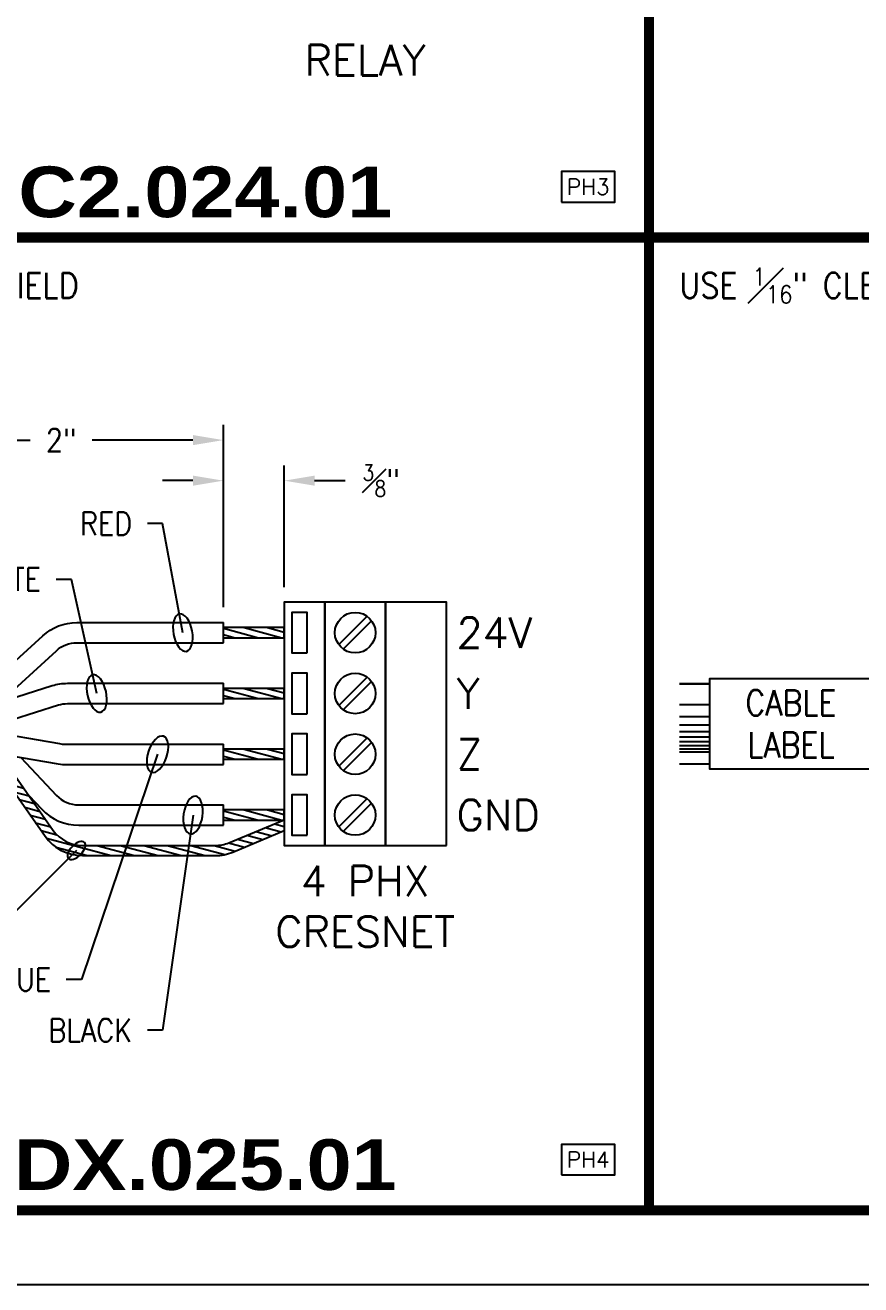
# Model space of a CAD drawing. Header units: inches. Extents: x 0 to 36.7, y 0 to 29.3.
# Drawn here: x 10.306 to 12.883, y 0 to 3.885 of the extents above; entities that cross this region are included whole.
import ezdxf
from ezdxf.enums import TextEntityAlignment as Align

# ---------------------------------------------------------------- set-up
doc = ezdxf.new("R2010")
doc.units = ezdxf.units.IN
doc.header["$MEASUREMENT"] = 0
for name, color, linetype in [('Bitmap', 7, 'Continuous'), ('BLACK', 7, 'Continuous'), ('BLUE', 172, 'Continuous'), ('CABLE', 7, 'Continuous'), ('CONDUCTOR', 7, 'Continuous'), ('CONN', 7, 'Continuous'), ('CONN-TXT', 7, 'Continuous'), ('RED', 12, 'Continuous'), ('WHITE', 7, 'Continuous')]:
    doc.layers.add(name, color=color, linetype=linetype)
doc.styles.add('Arial Black', font='')
doc.styles.add('CONNECTOR', font='SIMPLEX.shx', dxfattribs={"width": 0.75, "height": 0.0625})
doc.styles.add('ROMANS', font='romans', dxfattribs={"width": 0.875})
doc.styles.get('Arial Black').set_extended_font_data('Arial Black')
doc.dimstyles.new('CONN2', dxfattribs={"dimscale": 0.75, "dimtxt": 0.09375, "dimasz": 0.125, "dimexe": 0.0625, "dimexo": 0.0625, "dimgap": 0.0625, "dimtad": 0, "dimdec": 3, "dimzin": 4, "dimdsep": 46, "dimtxsty": 'ROMANS', "dimcen": 0.0625, "dimadec": 0, "dimazin": 0, "dimtfac": 1, "dimtdec": 3, "dimtofl": 0, "dimtmove": 0, "dimatfit": 3, "dimfxl": 1, "dimtolj": 1, "dimtzin": 0, "dimarcsym": 0})

# ---------------------------------------------------------------- blocks, each defined once
blk = doc.blocks.new('INPUT')
blk.add_lwpolyline([(-0.21875, -0.0625), (0, -0.0625), (0, 0.0625), (-0.21875, 0.0625)], close=True)
at = {"style": 'CONNECTOR', "width": 0.75}
blk.add_attdef('CONNECTOR', text='', height=0.0625, dxfattribs=at).set_placement((-0.109375, 0), align=Align.MIDDLE_CENTER)
blk = doc.blocks.new('C2.024.01')
at = {"layer": 'CONN', "const_width": 0.0312}
blk.add_lwpolyline([(0, 0), (4, 0), (4, 3), (0, 3)], close=True, dxfattribs=at)
at = {"layer": 'CONN'}
ref = blk.add_blockref('INPUT', (3.8945, 0.1562), dxfattribs=dict(at, xscale=0.75, yscale=0.75, zscale=0.75))
ref.add_attrib('CONNECTOR', 'PH3', dxfattribs={"layer": '0', "height": 0.04875, "style": 'CONNECTOR'}).set_placement((3.8125, 0.1562), align=Align.MIDDLE_CENTER)
at = {"layer": 'CONN-TXT', "style": 'ROMANS'}
blk.add_text('RELAY', height=0.09375, dxfattribs=at).set_placement((3.125, 0.5937), align=Align.TOP_CENTER)
at = {"layer": 'CONN-TXT', "style": 'Arial Black'}
blk.add_text('DETAIL #: C2.024.01', height=0.15625, dxfattribs=at).set_placement((2, 0.0156), align=Align.BOTTOM_CENTER)
blk = doc.blocks.new('C2.024.02')
at = {"layer": 'CONN', "const_width": 0.0312}
blk.add_lwpolyline([(0, 0), (4, 0), (4, 3), (0, 3)], close=True, dxfattribs=at)
blk = doc.blocks.new('TERM-F')
for points in [[(-0.0507, -0.0366), (0.0366, 0.0507)], [(-0.0366, -0.0507), (0.0507, 0.0366)]]:
    blk.add_lwpolyline(points)
blk.add_circle((0, 0), 0.0625)
blk = doc.blocks.new('*D221')
at = {"layer": 'CONN-TXT', "color": 0, "lineweight": -2, "transparency": 16777216}
for p, q in [((1.6875, 1.6865), (1.6875, 2.4219)), ((2.6875, 1.8594), (2.6875, 2.4219)), ((1.7812, 2.375), (2.0921, 2.375)), ((2.5937, 2.375), (2.2829, 2.375))]:
    blk.add_line(p, q, dxfattribs=at)
at = {"layer": 'CONN-TXT', "color": 0, "transparency": 16777216}
for points in [[(1.7812, 2.3906), (1.7812, 2.3594), (1.6875, 2.375)], [(2.5937, 2.3906), (2.5937, 2.3594), (2.6875, 2.375)]]:
    blk.add_solid(points, dxfattribs=at)
at = {"layer": 'Defpoints', "color": 0, "transparency": 16777216}
for p in [(1.6875, 2.375), (2.6875, 1.8125), (1.6875, 1.6396)]:
    blk.add_point(p, dxfattribs=at)
at = {"layer": 'CONN-TXT', "color": 0, "transparency": 16777216, "insert": (2.1875, 2.375), "char_height": 0.07031, "attachment_point": 5, "style": 'ROMANS'}
blk.add_mtext('\\A1;2"', dxfattribs=at)
blk = doc.blocks.new('*D223')
at = {"layer": 'CONN-TXT', "color": 0, "lineweight": -2, "transparency": 16777216}
for p, q in [((2.6875, 1.8594), (2.6875, 2.2969)), ((2.875, 1.9219), (2.875, 2.2969)), ((2.5937, 2.25), (2.5, 2.25)), ((2.9687, 2.25), (3.0625, 2.25))]:
    blk.add_line(p, q, dxfattribs=at)
at = {"layer": 'CONN-TXT', "color": 0, "transparency": 16777216}
for points in [[(2.5937, 2.2656), (2.5937, 2.2344), (2.6875, 2.25)], [(2.9687, 2.2656), (2.9687, 2.2344), (2.875, 2.25)]]:
    blk.add_solid(points, dxfattribs=at)
at = {"layer": 'Defpoints', "color": 0, "transparency": 16777216}
for p in [(2.875, 2.25), (2.875, 1.875), (2.6875, 1.8125)]:
    blk.add_point(p, dxfattribs=at)
at = {"layer": 'CONN-TXT', "color": 0, "transparency": 16777216, "insert": (3.174, 2.25), "char_height": 0.070312, "attachment_point": 5, "style": 'ROMANS'}
blk.add_mtext('\\A1;{\\H0.7x;\\S3#8;}"', dxfattribs=at)
blk = doc.blocks.new('ELLIPSE')
at = {"color": 0, "extrusion": (0, 0, -1)}
blk.add_ellipse((0, 0), major_axis=(1, 0), ratio=0.5, dxfattribs=at)
blk = doc.blocks.new('DX.025.02')
at = {"layer": 'CABLE'}
h = blk.add_hatch(dxfattribs=at)
h.set_pattern_fill('LOG', color=256, scale=0.21, angle=180, style=0, pattern_type=2)
h.set_pattern_definition([(180, (3.17188, 0.5932), (-3e-17, -0.21), []), (180, (3.17188, 0.53), (-3e-17, -0.21), []), (180, (3.17188, 0.49301), (-3e-17, -0.21), []), (180, (3.17188, 0.46678), (-3e-17, -0.21), []), (180, (3.17188, 0.44643), (-3e-17, -0.21), []), (180, (3.17188, 0.4298), (-3e-17, -0.21), []), (180, (3.17188, 0.41574), (-3e-17, -0.21), []), (180, (3.17188, 0.40356), (-3e-17, -0.21), []), (180, (3.17188, 0.39282), (-3e-17, -0.21), [])])
h.paths.add_polyline_path([(1.5312, 1.624), (1.4062, 1.624), (1.4062, 1.376), (1.5312, 1.376)])
h.paths.add_polyline_path([(1.3437, 1.376), (1.3437, 1.624), (0.6875, 1.624), (0.6875, 1.376)])
h.paths.add_polyline_path([(0.0937, 1.376), (0.1875, 1.376), (0.1875, 1.624), (0.0937, 1.624)])
for points in [[(0.0937, 1.624), (0.1875, 1.624)], [(0.1875, 1.376), (0.0937, 1.376)]]:
    blk.add_lwpolyline(points, dxfattribs=at)
at = {"layer": 'CONN', "const_width": 0.0312}
blk.add_lwpolyline([(0, 0), (4, 0), (4, 3), (0, 3)], close=True, dxfattribs=at)
at = {"layer": 'CONN-TXT'}
blk.add_lwpolyline([(0.6875, 1.3604), (0.1875, 1.3604), (0.1875, 1.6396), (0.6875, 1.6396)], close=True, dxfattribs=at)
at = {"insert": (0.0937, 2.9063), "char_height": 0.078125, "width": 3.046875, "attachment_point": 1, "style": 'ROMANS'}
blk.add_mtext('\\A1;USE {\\H0.6978x;\\S1#16;}" CLEAR HEAT SHRINK AROUND SHIELD', dxfattribs=at)
at = {"layer": 'CABLE', "insert": (0.4375, 1.5), "char_height": 0.07812, "width": 0.5, "attachment_point": 5, "style": 'ROMANS'}
blk.add_mtext('CABLE\\PLABEL', dxfattribs=at)
blk = doc.blocks.new('DX.025.01')
at = {"layer": 'CONDUCTOR'}
h = blk.add_hatch(dxfattribs=at)
h.set_pattern_fill('ANSI31', color=256, scale=0.15, angle=300, style=0)
h.paths.add_polyline_path([(2.875, 1.7969), (2.875, 1.7656), (2.6875, 1.7656), (2.6875, 1.7969)])
h = blk.add_hatch(dxfattribs=at)
h.set_pattern_fill('ANSI31', color=256, scale=0.15, angle=300, style=0)
h.set_pattern_definition([(345, (0, -0.1875), (0.00485286, 0.01811111), [])])
h.paths.add_polyline_path([(2.875, 1.6094), (2.875, 1.5781), (2.6875, 1.5781), (2.6875, 1.6094)])
h = blk.add_hatch(dxfattribs=at)
h.set_pattern_fill('ANSI31', color=256, scale=0.15, angle=300, style=0)
h.set_pattern_definition([(345, (-2.7645, 0.063564), (0.00485286, 0.01811111), [])])
h.paths.add_polyline_path([(2.6625, 1.0937, 0.09902), (2.7166, 1.1046), (2.875, 1.1706), (2.875, 1.2044), (2.7046, 1.1334, -0.09902), (2.6625, 1.125), (2.2525, 1.125, -0.244372), (2.163, 1.1715), (1.9876, 1.4213, 0.244372), (1.8725, 1.4811), (1.8437, 1.4811), (1.8437, 1.4499), (1.8725, 1.4499, -0.244372), (1.962, 1.4033), (2.1374, 1.1536, 0.244372), (2.2525, 1.0937)])
h = blk.add_hatch(dxfattribs=at)
h.set_pattern_fill('ANSI31', color=256, scale=0.15, angle=300, style=0)
h.set_pattern_definition([(345, (0, -0.375), (0.00485286, 0.01811111), [])])
h.paths.add_polyline_path([(2.875, 1.4219), (2.875, 1.3906), (2.6875, 1.3906), (2.6875, 1.4219)])
h = blk.add_hatch(dxfattribs=at)
h.set_pattern_fill('ANSI31', color=256, scale=0.15, angle=300, style=0)
h.set_pattern_definition([(345, (9e-16, -0.5625), (0.00485286, 0.01811111), [])])
h.paths.add_polyline_path([(2.875, 1.2344), (2.875, 1.2031), (2.6875, 1.2031), (2.6875, 1.2344)])
at = {"layer": 'BLACK'}
for points in [[(1.8437, 1.4811), (1.8725, 1.4811, -0.244372), (1.9876, 1.4213), (2.163, 1.1715, 0.244372), (2.2525, 1.125), (2.6625, 1.125, 0.09902), (2.7046, 1.1334), (2.875, 1.2044)], [(1.8437, 1.4499), (1.8725, 1.4499, -0.244372), (1.962, 1.4033), (2.1374, 1.1536, 0.244372), (2.2525, 1.0937), (2.6625, 1.0937, 0.09902), (2.7166, 1.1046), (2.875, 1.1706)], [(2.0625, 1.3964), (2.1732, 1.2793, 0.206157), (2.2413, 1.25), (2.6875, 1.25)], [(2.0875, 1.279), (2.1278, 1.2364, 0.206157), (2.2413, 1.1875), (2.6875, 1.1875)]]:
    blk.add_lwpolyline(points, format="xyb", dxfattribs=at)
blk.add_lwpolyline([(2.6875, 1.1875), (2.6875, 1.25)], dxfattribs=at)
at = {"layer": 'BLUE'}
for points in [[(1.8437, 1.4812), (1.9267, 1.4812, -0.043284), (1.9536, 1.4789), (2.1822, 1.4389, 0.043284), (2.1983, 1.4375), (2.6875, 1.4375)], [(1.9971, 1.4078), (2.1714, 1.3773, 0.043284), (2.1983, 1.375), (2.6875, 1.375)]]:
    blk.add_lwpolyline(points, format="xyb", dxfattribs=at)
blk.add_lwpolyline([(2.6875, 1.375), (2.6875, 1.4375)], dxfattribs=at)
at = {"layer": 'CONDUCTOR'}
for points in [[(2.6875, 1.7656), (2.875, 1.7656), (2.875, 1.7969), (2.6875, 1.7969)], [(2.6875, 1.5781), (2.875, 1.5781), (2.875, 1.6094), (2.6875, 1.6094)], [(2.6875, 1.3906), (2.875, 1.3906), (2.875, 1.4219), (2.6875, 1.4219)], [(2.6875, 1.2031), (2.875, 1.2031), (2.875, 1.2344), (2.6875, 1.2344)]]:
    blk.add_lwpolyline(points, dxfattribs=at)
at = {"layer": 'CONN', "const_width": 0.0312}
blk.add_lwpolyline([(0, 0), (4, 0), (4, 3), (0, 3)], close=True, dxfattribs=at)
at = {"layer": 'CONN'}
for points in [[(3, 1.125), (3, 1.875), (2.875, 1.875), (2.875, 1.125), (3, 1.125)], [(3.1875, 1.125), (3.1875, 1.875), (3, 1.875), (3, 1.125), (3.1875, 1.125)], [(3.375, 1.125), (3.375, 1.875), (3.1875, 1.875), (3.1875, 1.125), (3.375, 1.125)]]:
    blk.add_lwpolyline(points, dxfattribs=at)
for points in [[(2.9453, 1.7187), (2.9453, 1.8437), (2.8984, 1.8437), (2.8984, 1.7187)], [(2.9453, 1.5312), (2.9453, 1.6562), (2.8984, 1.6562), (2.8984, 1.5312)], [(2.9453, 1.3437), (2.9453, 1.4687), (2.8984, 1.4687), (2.8984, 1.3437)], [(2.9453, 1.1562), (2.9453, 1.2812), (2.8984, 1.2812), (2.8984, 1.1562)]]:
    blk.add_lwpolyline(points, close=True, dxfattribs=at)
at = {"layer": 'RED'}
for points in [[(1.8437, 1.5848), (1.8891, 1.5848, 0.186814), (1.9522, 1.6092), (2.1307, 1.7718, -0.186814), (2.2359, 1.8125), (2.6875, 1.8125)], [(1.8437, 1.5223), (1.8891, 1.5223, 0.186814), (1.9943, 1.563), (2.1728, 1.7256, -0.186814), (2.2359, 1.75), (2.6875, 1.75)]]:
    blk.add_lwpolyline(points, format="xyb", dxfattribs=at)
blk.add_lwpolyline([(2.6875, 1.75), (2.6875, 1.8125)], dxfattribs=at)
at = {"layer": 'WHITE'}
for points in [[(1.9988, 1.5671), (2.1598, 1.6178, -0.076362), (2.2067, 1.625), (2.6875, 1.625)], [(1.8437, 1.4838), (1.9183, 1.4838, 0.076362), (1.9652, 1.491), (2.1786, 1.5582, -0.076362), (2.2067, 1.5625), (2.6875, 1.5625)]]:
    blk.add_lwpolyline(points, format="xyb", dxfattribs=at)
blk.add_lwpolyline([(2.6875, 1.5625), (2.6875, 1.625)], dxfattribs=at)
at = {"layer": 'Bitmap', "rotation": 180}
for p in [(3.0937, 1.7812), (3.0937, 1.5937), (3.0937, 1.4062), (3.0937, 1.2187)]:
    blk.add_blockref('TERM-F', p, dxfattribs=at)
at = {"layer": 'CONN'}
ref = blk.add_blockref('INPUT', (3.8945, 0.1562), dxfattribs=dict(at, xscale=0.75, yscale=0.75, zscale=0.75))
ref.add_attrib('CONNECTOR', 'PH4', dxfattribs={"layer": '0', "height": 0.04875, "style": 'CONNECTOR'}).set_placement((3.8125, 0.1562), align=Align.MIDDLE_CENTER)
at = {"insert": (0.0937, 2.9062), "char_height": 0.078125, "width": 3.046875, "attachment_point": 1, "style": 'ROMANS'}
blk.add_mtext('\\A1;USE {\\H0.6978x;\\S1#16;}" CLEAR HEAT SHRINK AROUND SHIELD', dxfattribs=at)
at = {"layer": 'CONN-TXT', "style": 'ROMANS'}
for s, height, p in [('24V', 0.09375, (3.4062, 1.7812)), ('Y', 0.0938, (3.4062, 1.5937)), ('Z', 0.0938, (3.4062, 1.4062)), ('GND', 0.09375, (3.4062, 1.2187))]:
    blk.add_text(s, height=height, dxfattribs=at).set_placement(p, align=Align.MIDDLE_LEFT)
for s, p in [('4 PHX', (3.125, 1.0625)), ('CRESNET', (3.125, 0.9062))]:
    blk.add_text(s, height=0.09375, dxfattribs=at).set_placement(p, align=Align.TOP_CENTER)
at = {"layer": 'CONN-TXT', "style": 'Arial Black'}
blk.add_text('DETAIL #: DX.025.01', height=0.15625, dxfattribs=at).set_placement((2, 0.0156), align=Align.BOTTOM_CENTER)
at = {"layer": 'CONN-TXT', "char_height": 0.07031, "attachment_point": 9, "style": 'ROMANS'}
for s, insert in [('RED', (2.4063, 2.0823)), ('WHITE', (2.125, 1.9105)), ('BLUE', (2.1563, 0.6761)), ('BLACK', (2.4063, 0.5198))]:
    blk.add_mtext(s, dxfattribs=dict(at, insert=insert))
at = {"layer": 'CONN-TXT'}
for base, p2, text, picture, middle in [((1.6875, 2.375), (1.6875, 1.6396), '2"', '*D221', (2.1875, 2.375)), ((2.875, 2.25), (2.875, 1.875), '{\\H0.7x;\\S3#8;}"', '*D223', (3.174, 2.25))]:
    dim = blk.add_linear_dim(base=base, p1=(2.6875, 1.8125), p2=p2, text=text, dimstyle='CONN2', dxfattribs=at)
    dim.commit()
    dim.dimension.update_dxf_attribs({"geometry": picture, "text_midpoint": middle})
at = {"layer": 'CONN-TXT', "annotation_type": 0, "has_hookline": 1, "hookline_direction": 1}
for points, override, text_width in [([(2.5625, 1.7812), (2.5, 2.1175), (2.4531, 2.1175)], {"dimasz": 0.078125, "dimgap": 0.0625, "dimtad": 0, "dimldrblk": 'ELLIPSE'}, 0.1582), ([(2.2969, 1.5937), (2.2188, 1.9456), (2.1719, 1.9456)], {"dimasz": 0.078125, "dimgap": 0.0625, "dimtad": 0, "dimldrblk": 'ELLIPSE'}, 0.249), ([(2.4844, 1.4062), (2.25, 0.7113), (2.2031, 0.7113)], {"dimasz": 0.078125, "dimgap": 0.0625, "dimtad": 0, "dimldrblk": 'ELLIPSE'}, 0.2139), ([(2.5938, 1.2187), (2.5, 0.555), (2.4531, 0.555)], {"dimasz": 0.078125, "dimgap": 0.0625, "dimtad": 0, "dimldrblk": 'ELLIPSE'}, 0.2666), ([(2.2344, 1.1094), (2, 0.875), (1.9062, 0.875)], {"dimasz": 0.046875, "dimgap": 0.0625, "dimtad": 0, "dimldrblk": 'ELLIPSE'}, 0.2959)]:
    blk.add_leader(points, dimstyle='CONN2', override=override, dxfattribs=dict(at, text_width=text_width))

msp = doc.modelspace()

# ---------------------------------------------------------------- linework, layer by layer
at = {"layer": 'Defpoints', "color": 1}
msp.add_lwpolyline([(0, 29.3), (36.7, 29.3), (36.7, 0), (0, 0)], close=True, dxfattribs=at)

# ---------------------------------------------------------------- block references
for name, p in [('C2.024.01', (8.23, 3.23)), ('C2.024.02', (12.23, 3.23)), ('DX.025.01', (8.23, 0.23)), ('DX.025.02', (12.23, 0.23))]:
    msp.add_blockref(name, p)

doc.saveas('drawing.dxf')
